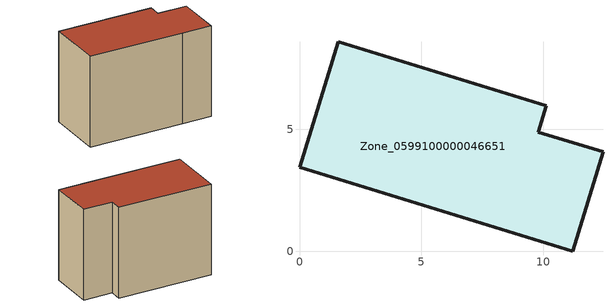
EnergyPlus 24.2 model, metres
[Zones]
Zone_0599100000046651
 floor ground (C_G): 8.55,0.83 0,3.44 1.58,8.6 10.12,5.98 9.79,4.89 12.45,4.08 11.21,0 z0
 wall outside (C_F): 10.12,5.98 1.58,8.6 0,3.44 8.55,0.83 11.21,0 12.45,4.08 9.79,4.89 10.12,5.98 z0:8.6
 roof outside (C_R): 11.21,0 12.45,4.08 9.79,4.89 10.12,5.98 1.58,8.6 0,3.44 8.55,0.83 z8.6
[BUILDING]
Pand.0599100000046651: North Axis=0; Terrain=City; Loads Convergence Tolerance Value=0.04; Temperature Convergence Tolerance Value=0.4; Solar Distribution=FullExterior; Maximum Number of Warmup Days=25; Minimum Number of Warmup Days=1
[Site:Location]
Rotterdam.The.Hague.AP_ZH_NLD Design_Conditions: Latitude=51.96; Longitude=4.45; Time Zone=1; Elevation=-4.5
[SITE:GROUNDTEMPERATURE:BUILDINGSURFACE]
18, 18, 18, 18, 18, 18, 18, 18, 18, 18, 18, 18
[MATERIAL] Thermal Absorptance=0.9; Solar Absorptance=0.7; Visible Absorptance=0.7
Name | Roughness | Thickness | Conductivity | Density | Specific Heat
G.TI.1975-1991 | MediumSmooth | 0.15 | 0.288461 | 540 | 1210
F.TI.1975-1991 | Rough | 0.3 | 0.230769 | 1920 | 840
R.TI.1975-1991 | MediumRough | 0.2 | 0.153846 | 1500 | 1000
[CONSTRUCTION]
C_G: G.TI.1975-1991
C_F: F.TI.1975-1991
C_R: R.TI.1975-1991
[ZONE]
Zone_0599100000046651: Type=1; Multiplier=1; Ceiling Height=Autocalculate; Volume=Autocalculate; Floor Area=autocalculate; Part of Total Floor Area=Yes
[ZONEINFILTRATION:DESIGNFLOWRATE]
Infil_Zone_0599100000046651: Zone or ZoneList or Space or SpaceList=Zone_0599100000046651; Schedule=AlwaysOn; Design Flow Rate Calculation Method=Flow/Area; Flow Rate per Floor Area=0.003; Constant Term Coefficient=1; Temperature Term Coefficient=0; Velocity Term Coefficient=0; Velocity Squared Term Coefficient=0
[HVACTEMPLATE:ZONE:IDEALLOADSAIRSYSTEM]
Zone_0599100000046651: Maximum Heating Supply Air Temperature=50; Minimum Cooling Supply Air Temperature=13; Maximum Heating Supply Air Humidity Ratio=0.0156; Minimum Cooling Supply Air Humidity Ratio=0.0077; Heating Limit=NoLimit; Cooling Limit=NoLimit; Dehumidification Control Type=ConstantSensibleHeatRatio; Cooling Sensible Heat Ratio=0.7; Dehumidification Setpoint=60; Humidification Control Type=None; Humidification Setpoint=30; Outdoor Air Method=None; Outdoor Air Flow Rate per Person=0.00944; Outdoor Air Flow Rate per Zone Floor Area=0; Outdoor Air Flow Rate per Zone=0; Demand Controlled Ventilation Type=None; Outdoor Air Economizer Type=NoEconomizer; Heat Recovery Type=None; Sensible Heat Recovery Effectiveness=0.7; Latent Heat Recovery Effectiveness=0.65
[ZONECONTROL:THERMOSTAT]
ThermostatControl_Zone_0599100000046651: Zone or ZoneList=Zone_0599100000046651; Control Type Schedule=DualSetpointControlType; Control 1=Thermostat_Zone_0599100000046651; Temperature Difference Between Cutout And Setpoint=0
[THERMOSTATSETPOINT:DUALSETPOINT]
Thermostat_Zone_0599100000046651: Heating Setpoint Temperature Schedule=HeatingSetpoint_Zone_0599100000046651; Cooling Setpoint Temperature Schedule=CoolingSetpoint_Zone_0599100000046651
[SCHEDULE:COMPACT]
HeatingSetpoint_Zone_0599100000046651: Through: 12/31, For: AllDays, Until: 24:00, 21
CoolingSetpoint_Zone_0599100000046651: Through: 12/31, For: AllDays, Until: 24:00, 24
DualSetpointControlType: Through: 12/31, For: AllDays, Until: 24:00, 4
AlwaysOn: Through: 12/31, For: AllDays, Until: 24:00, 1
